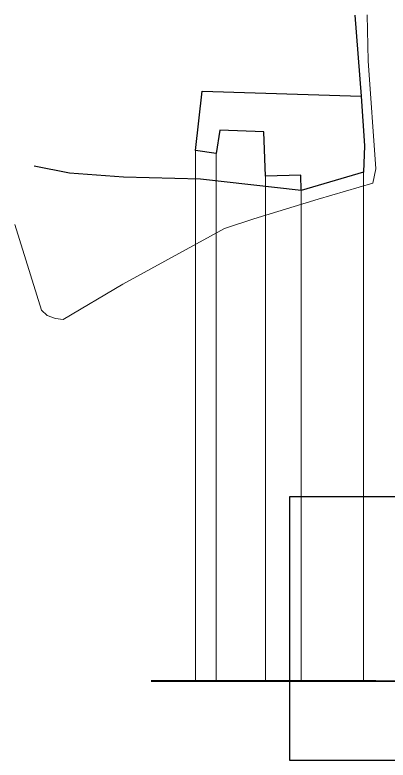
# Model space of a CAD drawing. Header units: metres. Extents: x 13 to 189, y -87 to 82.
# Drawn here: x 12.9 to 97, y -86.9 to 81.3 of the extents above; entities that cross this region are included whole.
import ezdxf

# ---------------------------------------------------------------- set-up
doc = ezdxf.new("R2010")
doc.units = ezdxf.units.M
doc.header["$MEASUREMENT"] = 0
for name, color, linetype, lineweight in [('1_parcele', 5, 'Continuous', 30), ('cladiri', 1, 'Continuous', 30), ('Linie Pamant', 30, 'Continuous', 35), ('Linii de constructie', 255, 'Continuous', 0), ('strazi', 211, 'Continuous', 13)]:
    doc.layers.add(name, color=color, linetype=linetype, lineweight=lineweight)
doc.layers.add('DOORS', color=1, linetype='Continuous')

msp = doc.modelspace()

# ---------------------------------------------------------------- linework, layer by layer
at = {"layer": '1_parcele'}
for points in [[(89.56, 81.3), (90.94, 63), (91.71, 51.74), (91.5, 45.8)], [(91.5, 45.8), (77.44, 41.67), (54.71, 44.25), (37.36, 44.73), (25.15, 45.6), (17.23, 47.17)]]:
    msp.add_lwpolyline(points, dxfattribs=at)
at = {"layer": 'cladiri'}
msp.add_lwpolyline([(91.5, 45.8), (77.44, 41.67), (77.32, 45.18), (77.32, 45.18), (69.38, 44.9), (69.03, 54.95), (59.1, 55.33), (58.24, 50.05), (53.56, 50.72), (55.13, 64.1), (90.94, 63), (91.71, 51.74), (91.5, 45.8)], dxfattribs=at)
at = {"layer": 'DOORS'}
msp.add_lwpolyline([(74.8, -86.9), (158.9, -86.9), (158.9, -27.5), (74.8, -27.5)], close=True, dxfattribs=at)
at = {"layer": 'Linie Pamant'}
msp.add_lwpolyline([(43.56, -69.09), (158.9, -69.09)], dxfattribs=at)
at = {"layer": 'Linii de constructie'}
for points in [[(53.56, 50.72), (53.56, -68.94)], [(58.24, 50.05), (58.24, -68.94)], [(91.5, 45.8), (91.5, -68.94)], [(69.38, 44.9), (69.38, -68.94)], [(77.44, 41.67), (77.44, -68.94)]]:
    msp.add_lwpolyline(points, dxfattribs=at)
at = {"layer": 'strazi', "flags": 128}
msp.add_lwpolyline([(92.35, 81.33), (92.58, 70.96), (94.26, 46.6), (93.61, 43.33), (81.28, 39.71), (66.73, 35.33), (60.14, 33.09), (37.2, 20.54), (23.77, 12.55), (21.98, 12.78), (20.13, 13.47), (18.84, 14.69), (12.86, 33.99)], dxfattribs=at)
at = {"layer": 'strazi'}
for points in [[(43.56, -68.94), (94.26, -68.94)], [(94.26, -68.94), (94.26, -69.09)]]:
    msp.add_lwpolyline(points, dxfattribs=at)

doc.saveas('drawing.dxf')
